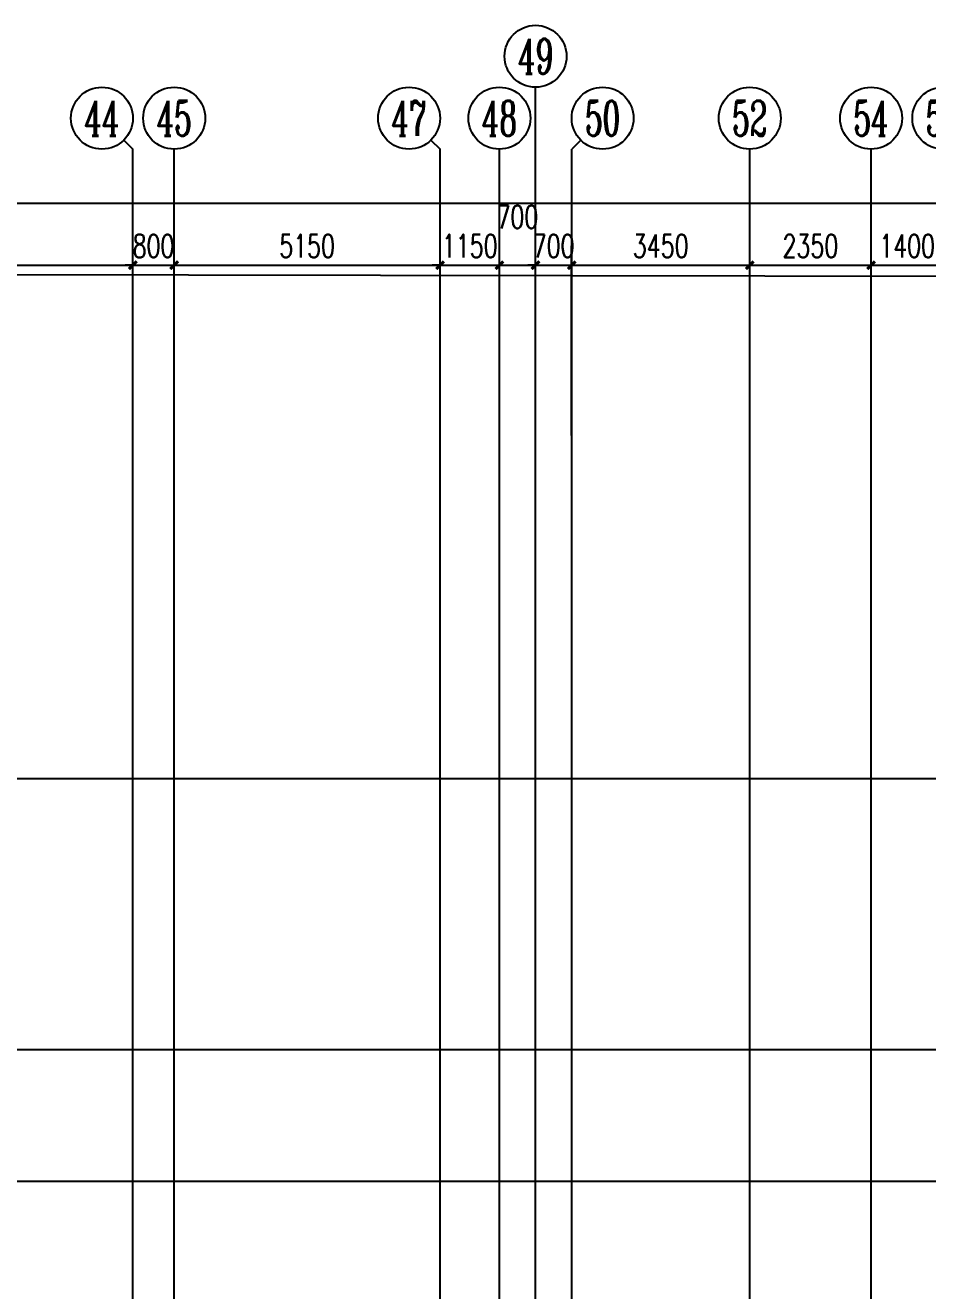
# Model space of a CAD drawing. Extents: x 369444 to 684549, y -549309 to 575337.
# Drawn here: x 456790 to 474271, y 460582 to 485105 of the extents above; entities that cross this region are included whole.
import ezdxf
from ezdxf.enums import TextEntityAlignment as Align

# ---------------------------------------------------------------- set-up
doc = ezdxf.new("R2010")
doc.units = 0
doc.header["$LTSCALE"] = 1000
doc.header["$MEASUREMENT"] = 0
for name, color, linetype in [('AXIS', 3, 'Continuous'), ('AXIS_TEXT', 7, 'Continuous'), ('DOTE', 1, 'Continuous')]:
    doc.layers.add(name, color=color, linetype=linetype)
doc.layers.add('不要动图层', color=140, linetype='Continuous', plot=False)
doc.styles.add('_TCH_AXIS', font='COMPLEX', dxfattribs={"bigfont": 'GBCBIG'})
doc.styles.add('_TCH_DIM_T3', font='SIMPLEX', dxfattribs={"width": 0.705882, "bigfont": 'GBCBIG'})
doc.styles.add('COMPLEX', font='COMPLEX')
doc.dimstyles.new('_TCH_ARCH&&150', dxfattribs={"dimtxt": 446.25, "dimasz": 150, "dimexe": 375, "dimexo": 450, "dimgap": 150, "dimtad": 1, "dimdec": 0, "dimzin": 0, "dimdsep": 46, "dimtxsty": '_TCH_DIM_T3', "dimblk": 'ARCHTICK', "dimcen": 0.09, "dimclrt": 7, "dimazin": 2, "dimtfac": 1, "dimtdec": 0, "dimtix": 1, "dimtmove": 2, "dimatfit": 3, "dimfxl": 0, "dimtolj": 1, "dimtzin": 0, "dimarcsym": 0})

# ---------------------------------------------------------------- blocks, each defined once
blk = doc.blocks.new('_ArchTick')
at = {"color": 0, "linetype": 'ByBlock', "const_width": 0.4}
blk.add_lwpolyline([(-0.5, -0.5), (0.5, 0.5)], dxfattribs=at)
blk = doc.blocks.new('*D1145')
at = {"layer": 'AXIS', "color": 0, "lineweight": -2, "transparency": 16777216}
for p, q in [((451874, 477155), (451874, 480830)), ((458874, 477155), (458874, 480830)), ((451874, 480455), (458874, 480455))]:
    blk.add_line(p, q, dxfattribs=at)
at = {"layer": 'Defpoints', "color": 0, "transparency": 16777216}
for p in [(458874, 480455), (451874, 476705), (458874, 476705)]:
    blk.add_point(p, dxfattribs=at)
at = {"layer": 'AXIS', "color": 0, "lineweight": -2, "transparency": 16777216, "xscale": 150, "yscale": 150, "zscale": 150, "rotation": 180}
blk.add_blockref('_ArchTick', (451874, 480455), dxfattribs=at)
at = {"layer": 'AXIS', "color": 0, "lineweight": -2, "transparency": 16777216, "xscale": 150, "yscale": 150, "zscale": 150}
blk.add_blockref('_ArchTick', (458874, 480455), dxfattribs=at)
at = {"layer": 'AXIS', "color": 7, "lineweight": -2, "transparency": 16777216, "insert": (455374, 480828), "char_height": 446.2, "attachment_point": 5, "style": '_TCH_DIM_T3'}
blk.add_mtext('\\A1;7000', dxfattribs=at)
blk = doc.blocks.new('*D1146')
at = {"layer": 'AXIS', "color": 0, "lineweight": -2, "transparency": 16777216}
for p, q in [((458874, 477155), (458874, 480830)), ((459674, 477155), (459674, 480830)), ((458874, 480455), (458724, 480455)), ((458874, 480455), (459674, 480455)), ((459674, 480455), (459824, 480455))]:
    blk.add_line(p, q, dxfattribs=at)
at = {"layer": 'Defpoints', "color": 0, "transparency": 16777216}
for p in [(459674, 480455), (458874, 476705), (459674, 476705)]:
    blk.add_point(p, dxfattribs=at)
at = {"layer": 'AXIS', "color": 0, "lineweight": -2, "transparency": 16777216, "xscale": 150, "yscale": 150, "zscale": 150}
blk.add_blockref('_ArchTick', (458874, 480455), dxfattribs=at)
at = {"layer": 'AXIS', "color": 0, "lineweight": -2, "transparency": 16777216, "xscale": 150, "yscale": 150, "zscale": 150, "rotation": 180}
blk.add_blockref('_ArchTick', (459674, 480455), dxfattribs=at)
at = {"layer": 'AXIS', "color": 7, "lineweight": -2, "transparency": 16777216, "insert": (459274, 480828), "char_height": 446.2, "attachment_point": 5, "style": '_TCH_DIM_T3'}
blk.add_mtext('\\A1;800', dxfattribs=at)
blk = doc.blocks.new('*D1147')
at = {"layer": 'AXIS', "color": 0, "lineweight": -2, "transparency": 16777216}
for p, q in [((459674, 477155), (459674, 480830)), ((464824, 477155), (464824, 480830)), ((459674, 480455), (464824, 480455))]:
    blk.add_line(p, q, dxfattribs=at)
at = {"layer": 'Defpoints', "color": 0, "transparency": 16777216}
for p in [(464824, 480455), (459674, 476705), (464824, 476705)]:
    blk.add_point(p, dxfattribs=at)
at = {"layer": 'AXIS', "color": 0, "lineweight": -2, "transparency": 16777216, "xscale": 150, "yscale": 150, "zscale": 150, "rotation": 180}
blk.add_blockref('_ArchTick', (459674, 480455), dxfattribs=at)
at = {"layer": 'AXIS', "color": 0, "lineweight": -2, "transparency": 16777216, "xscale": 150, "yscale": 150, "zscale": 150}
blk.add_blockref('_ArchTick', (464824, 480455), dxfattribs=at)
at = {"layer": 'AXIS', "color": 7, "lineweight": -2, "transparency": 16777216, "insert": (462249, 480828), "char_height": 446.2, "attachment_point": 5, "style": '_TCH_DIM_T3'}
blk.add_mtext('\\A1;5150', dxfattribs=at)
blk = doc.blocks.new('*D1148')
at = {"layer": 'AXIS', "color": 0, "lineweight": -2, "transparency": 16777216}
for p, q in [((464824, 477155), (464824, 480830)), ((465974, 477155), (465974, 480830)), ((464824, 480455), (464674, 480455)), ((464824, 480455), (465974, 480455)), ((465974, 480455), (466124, 480455))]:
    blk.add_line(p, q, dxfattribs=at)
at = {"layer": 'Defpoints', "color": 0, "transparency": 16777216}
for p in [(465974, 480455), (464824, 476705), (465974, 476705)]:
    blk.add_point(p, dxfattribs=at)
at = {"layer": 'AXIS', "color": 0, "lineweight": -2, "transparency": 16777216, "xscale": 150, "yscale": 150, "zscale": 150}
blk.add_blockref('_ArchTick', (464824, 480455), dxfattribs=at)
at = {"layer": 'AXIS', "color": 0, "lineweight": -2, "transparency": 16777216, "xscale": 150, "yscale": 150, "zscale": 150, "rotation": 180}
blk.add_blockref('_ArchTick', (465974, 480455), dxfattribs=at)
at = {"layer": 'AXIS', "color": 7, "lineweight": -2, "transparency": 16777216, "insert": (465399, 480828), "char_height": 446.2, "attachment_point": 5, "style": '_TCH_DIM_T3'}
blk.add_mtext('\\A1;1150', dxfattribs=at)
blk = doc.blocks.new('*D1149')
at = {"layer": 'AXIS', "color": 0, "lineweight": -2, "transparency": 16777216}
for p, q in [((465974, 477155), (465974, 480830)), ((466674, 477155), (466674, 480830)), ((465974, 480455), (466674, 480455))]:
    blk.add_line(p, q, dxfattribs=at)
at = {"layer": 'Defpoints', "color": 0, "transparency": 16777216}
for p in [(466674, 480455), (465974, 476705), (466674, 476705)]:
    blk.add_point(p, dxfattribs=at)
at = {"layer": 'AXIS', "color": 0, "lineweight": -2, "transparency": 16777216, "xscale": 150, "yscale": 150, "zscale": 150, "rotation": 180}
blk.add_blockref('_ArchTick', (465974, 480455), dxfattribs=at)
at = {"layer": 'AXIS', "color": 0, "lineweight": -2, "transparency": 16777216, "xscale": 150, "yscale": 150, "zscale": 150}
blk.add_blockref('_ArchTick', (466674, 480455), dxfattribs=at)
at = {"layer": 'AXIS', "color": 7, "lineweight": -2, "transparency": 16777216, "insert": (466324, 481392), "char_height": 446.2, "attachment_point": 5, "style": '_TCH_DIM_T3'}
blk.add_mtext('\\A1;700', dxfattribs=at)
blk = doc.blocks.new('*D1150')
at = {"layer": 'AXIS', "color": 0, "lineweight": -2, "transparency": 16777216}
for p, q in [((466674, 477155), (466674, 480830)), ((467374, 477155), (467374, 480830)), ((466674, 480455), (466524, 480455)), ((466674, 480455), (467374, 480455)), ((467374, 480455), (467524, 480455))]:
    blk.add_line(p, q, dxfattribs=at)
at = {"layer": 'Defpoints', "color": 0, "transparency": 16777216}
for p in [(467374, 480455), (466674, 476705), (467374, 476705)]:
    blk.add_point(p, dxfattribs=at)
at = {"layer": 'AXIS', "color": 0, "lineweight": -2, "transparency": 16777216, "xscale": 150, "yscale": 150, "zscale": 150}
blk.add_blockref('_ArchTick', (466674, 480455), dxfattribs=at)
at = {"layer": 'AXIS', "color": 0, "lineweight": -2, "transparency": 16777216, "xscale": 150, "yscale": 150, "zscale": 150, "rotation": 180}
blk.add_blockref('_ArchTick', (467374, 480455), dxfattribs=at)
at = {"layer": 'AXIS', "color": 7, "lineweight": -2, "transparency": 16777216, "insert": (467024, 480828), "char_height": 446.2, "attachment_point": 5, "style": '_TCH_DIM_T3'}
blk.add_mtext('\\A1;700', dxfattribs=at)
blk = doc.blocks.new('*D1151')
at = {"layer": 'AXIS', "color": 0, "lineweight": -2, "transparency": 16777216}
for p, q in [((467374, 477155), (467374, 480830)), ((470824, 477155), (470824, 480830)), ((467374, 480455), (470824, 480455))]:
    blk.add_line(p, q, dxfattribs=at)
at = {"layer": 'Defpoints', "color": 0, "transparency": 16777216}
for p in [(470824, 480455), (467374, 476705), (470824, 476705)]:
    blk.add_point(p, dxfattribs=at)
at = {"layer": 'AXIS', "color": 0, "lineweight": -2, "transparency": 16777216, "xscale": 150, "yscale": 150, "zscale": 150, "rotation": 180}
blk.add_blockref('_ArchTick', (467374, 480455), dxfattribs=at)
at = {"layer": 'AXIS', "color": 0, "lineweight": -2, "transparency": 16777216, "xscale": 150, "yscale": 150, "zscale": 150}
blk.add_blockref('_ArchTick', (470824, 480455), dxfattribs=at)
at = {"layer": 'AXIS', "color": 7, "lineweight": -2, "transparency": 16777216, "insert": (469099, 480828), "char_height": 446.2, "attachment_point": 5, "style": '_TCH_DIM_T3'}
blk.add_mtext('\\A1;3450', dxfattribs=at)
blk = doc.blocks.new('*D1152')
at = {"layer": 'AXIS', "color": 0, "lineweight": -2, "transparency": 16777216}
for p, q in [((470824, 477155), (470824, 480830)), ((473174, 477155), (473174, 480830)), ((470824, 480455), (473174, 480455))]:
    blk.add_line(p, q, dxfattribs=at)
at = {"layer": 'Defpoints', "color": 0, "transparency": 16777216}
for p in [(473174, 480455), (470824, 476705), (473174, 476705)]:
    blk.add_point(p, dxfattribs=at)
at = {"layer": 'AXIS', "color": 0, "lineweight": -2, "transparency": 16777216, "xscale": 150, "yscale": 150, "zscale": 150, "rotation": 180}
blk.add_blockref('_ArchTick', (470824, 480455), dxfattribs=at)
at = {"layer": 'AXIS', "color": 0, "lineweight": -2, "transparency": 16777216, "xscale": 150, "yscale": 150, "zscale": 150}
blk.add_blockref('_ArchTick', (473174, 480455), dxfattribs=at)
at = {"layer": 'AXIS', "color": 7, "lineweight": -2, "transparency": 16777216, "insert": (471999, 480828), "char_height": 446.2, "attachment_point": 5, "style": '_TCH_DIM_T3'}
blk.add_mtext('\\A1;2350', dxfattribs=at)
blk = doc.blocks.new('*D1153')
at = {"layer": 'AXIS', "color": 0, "lineweight": -2, "transparency": 16777216}
for p, q in [((473174, 477155), (473174, 480830)), ((474574, 477155), (474574, 480830)), ((473174, 480455), (474574, 480455))]:
    blk.add_line(p, q, dxfattribs=at)
at = {"layer": 'Defpoints', "color": 0, "transparency": 16777216}
for p in [(474574, 480455), (473174, 476705), (474574, 476705)]:
    blk.add_point(p, dxfattribs=at)
at = {"layer": 'AXIS', "color": 0, "lineweight": -2, "transparency": 16777216, "xscale": 150, "yscale": 150, "zscale": 150, "rotation": 180}
blk.add_blockref('_ArchTick', (473174, 480455), dxfattribs=at)
at = {"layer": 'AXIS', "color": 0, "lineweight": -2, "transparency": 16777216, "xscale": 150, "yscale": 150, "zscale": 150}
blk.add_blockref('_ArchTick', (474574, 480455), dxfattribs=at)
at = {"layer": 'AXIS', "color": 7, "lineweight": -2, "transparency": 16777216, "insert": (473874, 480828), "char_height": 446.2, "attachment_point": 5, "style": '_TCH_DIM_T3'}
blk.add_mtext('\\A1;1400', dxfattribs=at)
blk = doc.blocks.new('*D1302')
at = {"layer": 'AXIS', "color": 0, "lineweight": -2, "transparency": 16777216}
for p, q in [((380524, 477155), (380524, 482030)), ((614224, 477155), (614224, 482030)), ((380524, 481655), (614224, 481655))]:
    blk.add_line(p, q, dxfattribs=at)
at = {"layer": 'Defpoints', "color": 0, "transparency": 16777216}
for p in [(614224, 481655), (380524, 476705), (614224, 476705)]:
    blk.add_point(p, dxfattribs=at)
at = {"layer": 'AXIS', "color": 0, "lineweight": -2, "transparency": 16777216, "xscale": 150, "yscale": 150, "zscale": 150, "rotation": 180}
blk.add_blockref('_ArchTick', (380524, 481655), dxfattribs=at)
at = {"layer": 'AXIS', "color": 0, "lineweight": -2, "transparency": 16777216, "xscale": 150, "yscale": 150, "zscale": 150}
blk.add_blockref('_ArchTick', (614224, 481655), dxfattribs=at)
at = {"layer": 'AXIS', "color": 7, "lineweight": -2, "transparency": 16777216, "insert": (497374, 482028), "char_height": 446.2, "attachment_point": 5, "style": '_TCH_DIM_T3'}
blk.add_mtext('\\A1;233700', dxfattribs=at)
blk = doc.blocks.new('_AXISO')
blk.add_circle((0, 0), 0.5)
at = {"layer": 'AXIS_TEXT', "style": 'COMPLEX', "width": 1.041667}
blk.add_attdef('A', text='', height=0.56, dxfattribs=at).set_placement((-0.25, -0.28), (0.25, -0.28), align=Align.FIT)

msp = doc.modelspace()

# ---------------------------------------------------------------- linework, layer by layer
at = {"layer": 'AXIS'}
for p, q in [((466674.5, 476704.8), (466674.5, 483904.8)), ((458698.7, 482880.5), (458874.5, 482704.8)), ((464648.7, 482880.5), (464824.5, 482704.8)), ((467550.2, 482880.5), (467374.5, 482704.8)), ((458874.5, 476704.8), (458874.5, 482704.8)), ((459674.5, 476704.8), (459674.5, 482704.8)), ((464824.5, 476704.8), (464824.5, 482704.8)), ((465974.5, 476704.8), (465974.5, 482704.8)), ((467374.5, 476704.8), (467374.5, 482704.8)), ((470824.5, 476704.8), (470824.5, 482704.8)), ((473174.5, 476704.8), (473174.5, 482704.8))]:
    msp.add_line(p, q, dxfattribs=at)
at = {"layer": 'DOTE', "color": 8}
for p, q in [((458874.5, 59364.2), (458874.5, 476704.8)), ((459674.5, 261807), (459674.5, 476704.8)), ((464824.5, 261807), (464824.5, 476704.8)), ((465974.5, 261807), (465974.5, 476704.8)), ((466674.5, 59364.2), (466674.5, 476704.8)), ((467374.5, 261807), (467374.5, 476704.8)), ((470824.5, 261807), (470824.5, 476704.8)), ((473174.5, 261807), (473174.5, 476704.8))]:
    msp.add_line(p, q, dxfattribs=at)
at = {"layer": 'DOTE', "color": 8, "lineweight": -2}
for p, q in [((377844.4, 470507), (624570.9, 470507)), ((377844.4, 465257), (624570.9, 465257)), ((377844.4, 462707), (624570.9, 462707))]:
    msp.add_line(p, q, dxfattribs=at)
at = {"layer": '不要动图层'}
msp.add_lwpolyline([(374141.4, 480401.6), (608632.4, 480035.6), (630599.4, 458002.6), (630103.6, 140971.4), (534606.6, 140971.5), (534606.6, 44667.5), (383961.4, 44901.6), (384134.4, 155731.6), (384114.4, 173450.6), (374190.4, 173466.6), (373839.4, 234426.6), (373748.4, 250410.6), (374011.4, 393904.6)], close=True, dxfattribs=at)

# ---------------------------------------------------------------- block references
at = {"layer": 'AXIS', "lineweight": -2}
ref = msp.add_blockref('_AXISO', (466674.5, 484504.8), dxfattribs=dict(at, xscale=1200, yscale=1200, zscale=1200))
ref.add_attrib('A', '49', dxfattribs={"layer": 'AXIS_TEXT', "lineweight": -2, "ltscale": 6, "height": 678.82, "style": '_TCH_AXIS', "width": 0.6}).set_placement((466335.1, 484165.4), (467013.9, 484165.4), align=Align.FIT)
ref = msp.add_blockref('_AXISO', (458274.5, 483304.8), dxfattribs=dict(at, xscale=1200, yscale=1200, zscale=1200))
ref.add_attrib('A', '44', dxfattribs={"layer": 'AXIS_TEXT', "lineweight": -2, "ltscale": 6, "height": 678.82, "style": '_TCH_AXIS', "width": 0.567568}).set_placement((457935.1, 482965.4), (458613.9, 482965.4), align=Align.FIT)
ref = msp.add_blockref('_AXISO', (459674.5, 483304.8), dxfattribs=dict(at, xscale=1200, yscale=1200, zscale=1200))
ref.add_attrib('A', '45', dxfattribs={"layer": 'AXIS_TEXT', "lineweight": -2, "ltscale": 6, "height": 678.82, "style": '_TCH_AXIS', "width": 0.6}).set_placement((459335.1, 482965.4), (460013.9, 482965.4), align=Align.FIT)
ref = msp.add_blockref('_AXISO', (464224.5, 483304.8), dxfattribs=dict(at, xscale=1200, yscale=1200, zscale=1200))
ref.add_attrib('A', '47', dxfattribs={"layer": 'AXIS_TEXT', "lineweight": -2, "ltscale": 6, "height": 678.82, "style": '_TCH_AXIS', "width": 0.6}).set_placement((463885.1, 482965.4), (464563.9, 482965.4), align=Align.FIT)
ref = msp.add_blockref('_AXISO', (465974.5, 483304.8), dxfattribs=dict(at, xscale=1200, yscale=1200, zscale=1200))
ref.add_attrib('A', '48', dxfattribs={"layer": 'AXIS_TEXT', "lineweight": -2, "ltscale": 6, "height": 678.82, "style": '_TCH_AXIS', "width": 0.6}).set_placement((465635.1, 482965.4), (466313.9, 482965.4), align=Align.FIT)
ref = msp.add_blockref('_AXISO', (467974.5, 483304.8), dxfattribs=dict(at, xscale=1200, yscale=1200, zscale=1200))
ref.add_attrib('A', '50', dxfattribs={"layer": 'AXIS_TEXT', "lineweight": -2, "ltscale": 6, "height": 678.82, "style": '_TCH_AXIS', "width": 0.617647}).set_placement((467635.1, 482965.4), (468313.9, 482965.4), align=Align.FIT)
ref = msp.add_blockref('_AXISO', (470824.5, 483304.8), dxfattribs=dict(at, xscale=1200, yscale=1200, zscale=1200))
ref.add_attrib('A', '52', dxfattribs={"layer": 'AXIS_TEXT', "lineweight": -2, "ltscale": 6, "height": 678.82, "style": '_TCH_AXIS', "width": 0.617647}).set_placement((470485.1, 482965.4), (471163.9, 482965.4), align=Align.FIT)
ref = msp.add_blockref('_AXISO', (473174.5, 483304.8), dxfattribs=dict(at, xscale=1200, yscale=1200, zscale=1200))
ref.add_attrib('A', '54', dxfattribs={"layer": 'AXIS_TEXT', "lineweight": -2, "ltscale": 6, "height": 678.82, "style": '_TCH_AXIS', "width": 0.583333}).set_placement((472835.1, 482965.4), (473513.9, 482965.4), align=Align.FIT)
ref = msp.add_blockref('_AXISO', (474574.5, 483304.8), dxfattribs=dict(at, xscale=1200, yscale=1200, zscale=1200))
ref.add_attrib('A', '55', dxfattribs={"layer": 'AXIS_TEXT', "lineweight": -2, "ltscale": 6, "height": 678.82, "style": '_TCH_AXIS', "width": 0.617647}).set_placement((474235.1, 482965.4), (474913.9, 482965.4), align=Align.FIT)

# ---------------------------------------------------------------- dimensions: what is measured, and where the dimension line sits
for p1, p2, distance, text, picture, middle in [((380524.5, 476704.8), (614224.5, 476704.8), 4950, '233700', '*D1302', (497374.5, 482027.9)), ((451874.5, 476704.8), (458874.5, 476704.8), 3750, '7000', '*D1145', (455374.5, 480827.9)), ((458874.5, 476704.8), (459674.5, 476704.8), 3750, '800', '*D1146', (459274.5, 480827.9)), ((459674.5, 476704.8), (464824.5, 476704.8), 3750, '5150', '*D1147', (462249.5, 480827.9)), ((464824.5, 476704.8), (465974.5, 476704.8), 3750, '1150', '*D1148', (465399.5, 480827.9)), ((466674.5, 476704.8), (467374.5, 476704.8), 3750, '700', '*D1150', (467024.5, 480827.9)), ((467374.5, 476704.8), (470824.5, 476704.8), 3750, '3450', '*D1151', (469099.5, 480827.9)), ((470824.5, 476704.8), (473174.5, 476704.8), 3750, '2350', '*D1152', (471999.5, 480827.9)), ((473174.5, 476704.8), (474574.5, 476704.8), 3750, '1400', '*D1153', (473874.5, 480827.9))]:
    dim = msp.add_aligned_dim(p1=p1, p2=p2, distance=distance, text=text, dimstyle='_TCH_ARCH&&150', dxfattribs=at)
    dim.commit()
    dim.dimension.update_dxf_attribs({"geometry": picture, "text_midpoint": middle})
dim = msp.add_linear_dim(base=(466674.5, 480454.8), p1=(465974.5, 476704.8), p2=(466674.5, 476704.8), angle=0, text='700', dimstyle='_TCH_ARCH&&150', dxfattribs=at)
dim.commit()
dim.dimension.update_dxf_attribs({"geometry": '*D1149', "text_midpoint": (466324.5, 481392.3), "dimtype": 161})

doc.saveas('drawing.dxf')
